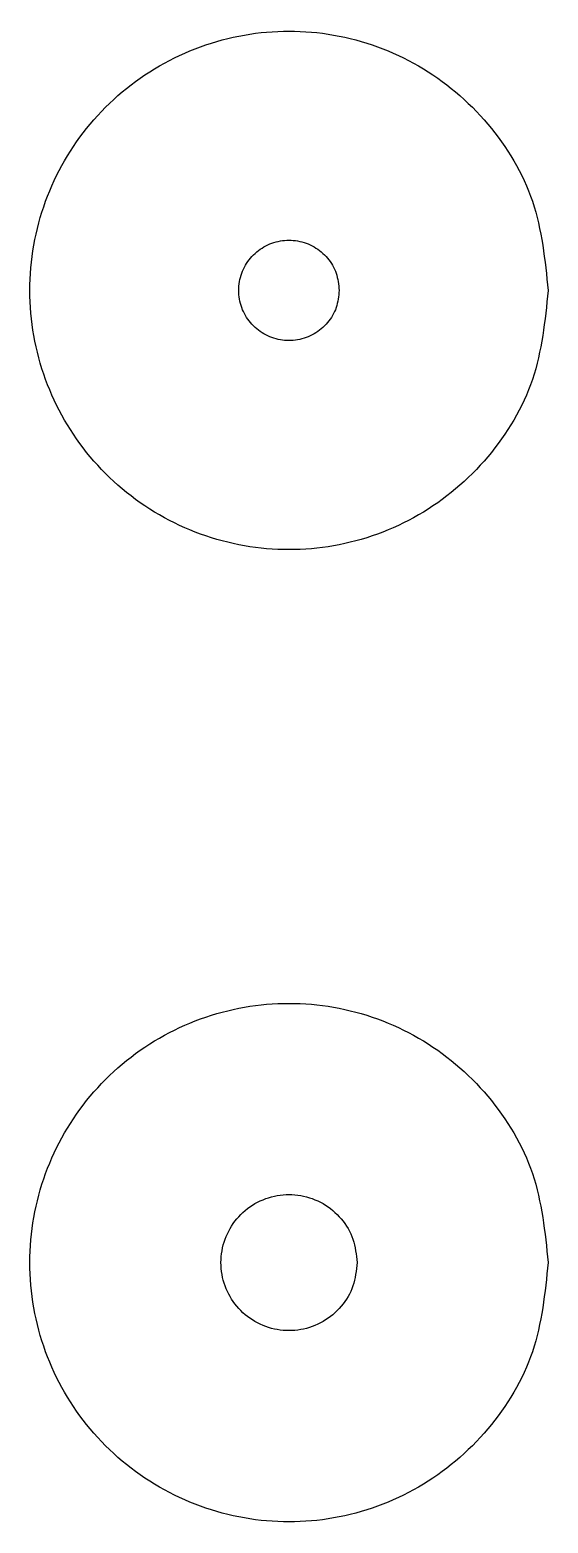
# Model space of a CAD drawing. Extents: x -8 to 8, y -38 to 8.
import ezdxf

# ---------------------------------------------------------------- set-up
doc = ezdxf.new("R2010")
doc.units = 0
doc.layers.get('0').update_dxf_attribs({"linetype": 'CONTINUOUS'})

msp = doc.modelspace()

# ---------------------------------------------------------------- linework, layer by layer
at = {"color": 7}
for p, q in [((1.55, 0), (1.55, 0)), ((8, 0), (8, 0)), ((2.1, -30), (2.1, -30)), ((8, -30), (8, -30))]:
    msp.add_line(p, q, dxfattribs=at)
for points, knots in [([(8, 0), (7.904416, 0.935317), (7.714617, 2.792565), (6.242084, 5.246948), (4.086045, 7.071717), (1.416198, 8.039513), (-1.416811, 8.039513), (-4.082919, 7.071717), (-6.253887, 5.246948), (-7.670947, 2.792565), (-8.165713, 0), (-7.670947, -2.792566), (-6.253887, -5.246948), (-4.082919, -7.071717), (-1.416811, -8.039513), (1.416198, -8.039513), (4.086045, -7.071717), (6.242084, -5.246948), (7.714617, -2.792566), (7.904416, -0.935317), (8, 0)], [0, 0, 0, 0, 2.791713, 5.543472, 8.335185, 11.126898, 13.878657, 16.67037, 19.462083, 22.213842, 25.005555, 27.797268, 30.549027, 33.34074, 36.132453, 38.884212, 41.675925, 44.467638, 47.219397, 50.01111, 50.01111, 50.01111, 50.01111]), ([(1.55, 0), (1.531481, 0.181218), (1.494707, 0.541059), (1.209404, 1.016596), (0.791671, 1.370145), (0.274388, 1.557656), (-0.274507, 1.557656), (-0.791066, 1.370145), (-1.211691, 1.016596), (-1.486246, 0.541059), (-1.582107, 0), (-1.486246, -0.54106), (-1.211691, -1.016596), (-0.791066, -1.370145), (-0.274507, -1.557656), (0.274388, -1.557656), (0.791671, -1.370145), (1.209404, -1.016596), (1.494707, -0.54106), (1.531481, -0.181218), (1.55, 0)], [0, 0, 0, 0, 0.540894, 1.074048, 1.614942, 2.155836, 2.68899, 3.229884, 3.770779, 4.303932, 4.844826, 5.385721, 5.918874, 6.459768, 7.000663, 7.533816, 8.07471, 8.615605, 9.148758, 9.689653, 9.689653, 9.689653, 9.689653]), ([(8, -30), (7.904416, -29.064683), (7.714617, -27.207434), (6.242084, -24.753052), (4.086045, -22.928283), (1.416198, -21.960487), (-1.416811, -21.960487), (-4.082919, -22.928283), (-6.253887, -24.753052), (-7.670947, -27.207434), (-8.165713, -30), (-7.670947, -32.792565), (-6.253887, -35.246948), (-4.082919, -37.071717), (-1.416811, -38.039513), (1.416198, -38.039513), (4.086045, -37.071717), (6.242084, -35.246948), (7.714617, -32.792565), (7.904416, -30.935317), (8, -30)], [0, 0, 0, 0, 2.791713, 5.543472, 8.335185, 11.126898, 13.878657, 16.67037, 19.462083, 22.213842, 25.005555, 27.797268, 30.549027, 33.34074, 36.132453, 38.884212, 41.675925, 44.467638, 47.219397, 50.01111, 50.01111, 50.01111, 50.01111]), ([(2.1, -30), (2.074909, -29.754479), (2.025087, -29.266951), (1.638547, -28.622676), (1.072587, -28.143674), (0.371752, -27.889628), (-0.371913, -27.889628), (-1.071766, -28.143674), (-1.641645, -28.622676), (-2.013623, -29.266951), (-2.1435, -30), (-2.013623, -30.733048), (-1.641645, -31.377324), (-1.071766, -31.856326), (-0.371913, -32.110372), (0.371752, -32.110372), (1.072587, -31.856326), (1.638547, -31.377324), (2.025087, -30.733048), (2.074909, -30.245521), (2.1, -30)], [0, 0, 0, 0, 0.732825, 1.455161, 2.187986, 2.920811, 3.643148, 4.375972, 5.108797, 5.831134, 6.563958, 7.296783, 8.01912, 8.751944, 9.484769, 10.207106, 10.93993, 11.672755, 12.395092, 13.127917, 13.127917, 13.127917, 13.127917])]:
    msp.add_open_spline(points, degree=3, knots=knots, dxfattribs=at)

doc.saveas('drawing.dxf')
